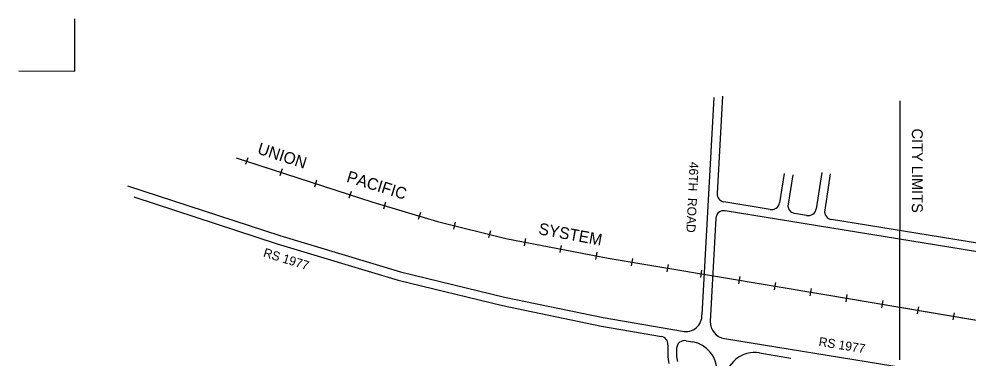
# Model space of a CAD drawing. Extents: x -133.578 to -132.781, y 43.495 to 44.134.
# Drawn here: x -133.5783 to -133.0826, y 43.9566 to 44.1336 of the extents above; entities that cross this region are included whole.
import ezdxf

# ---------------------------------------------------------------- set-up
doc = ezdxf.new("R2010")
doc.units = 0
for name, color, linetype in [('PL Inter City Limit', 7, 'Continuous'), ('PL Inter Plot Fence Markers', 7, 'Continuous'), ('PL Inter Railroads', 7, 'Continuous'), ('PL Inter Road Lines', 7, 'Continuous'), ('PL Inter Street Names', 7, 'Continuous')]:
    doc.layers.add(name, color=color, linetype=linetype)

msp = doc.modelspace()

# ---------------------------------------------------------------- linework, layer by layer
at = {"layer": 'PL Inter City Limit'}
msp.add_line((-133.1182210634637, 44.090809958077934), (-133.11837840761376, 43.955647228516355), dxfattribs=at)
at = {"layer": 'PL Inter Plot Fence Markers'}
msp.add_lwpolyline([(-133.5783172869958, 44.10647294266201), (-133.54921505344726, 44.106366064116685), (-133.5491629825392, 44.13360327447572)], dxfattribs=at)
at = {"layer": 'PL Inter Road Lines'}
for p, q in [((-133.21541771102324, 44.09259944044396), (-133.22156044120166, 43.97913643098133)), ((-133.21084618696995, 44.09336690065847), (-133.21355807082605, 44.04253971721518)), ((-133.45885401888816, 44.06116612480582), (-133.46002536904524, 44.05756390819365)), ((-133.44084293582722, 44.055309374020275), (-133.44201428598433, 44.0517071574081)), ((-133.17864137616166, 44.05294820242168), (-133.18106707966126, 44.03767470186666)), ((-133.17415300965297, 44.05223006378029), (-133.17661012798493, 44.036833406790876)), ((-133.1590179059041, 44.05337084175102), (-133.161907044509, 44.034496238466744)), ((-133.15452530727842, 44.052679672731685), (-133.1574412702962, 44.03373703629868)), ((-133.4228318527663, 44.04945262323473), (-133.4240032029234, 44.045850406622556)), ((-133.40482076970537, 44.04359587244919), (-133.40599211986247, 44.03999365583701)), ((-133.38680679342357, 44.03791361102542), (-133.38788448082607, 44.03428227303866)), ((-133.18599624935186, 44.03420604826253), (-133.21010536677574, 44.038137441004416)), ((-133.36865010348976, 44.032525174012804), (-133.36972779089226, 44.02889383602604)), ((-132.92525872364183, 43.987149124196215), (-133.2094910592105, 44.03344474666663)), ((-133.16688822170434, 44.03105643416471), (-133.17321496183533, 44.03211604804275)), ((-133.35046865487544, 44.02753999747144), (-133.3513873504248, 44.02386521527393)), ((-133.21428045709624, 44.02956225457818), (-133.21719826015214, 43.975677325037644)), ((-133.04176988684122, 44.01070858519286), (-133.15394075145068, 44.02896540371432)), ((-133.33209474388784, 44.02294651972454), (-133.3330134394372, 44.01927173752703)), ((-133.31370259847407, 44.01892274855722), (-133.31441623993447, 44.01520270264654)), ((-133.29510236892062, 44.015354541255135), (-133.29581601038103, 44.011634495344445)), ((-133.27650213936718, 44.01178633395305), (-133.2772157808276, 44.00806628804236)), ((-133.25789367456352, 44.00851502564443), (-133.2585198994503, 44.00477927028536)), ((-133.23921489776816, 44.00538390121052), (-133.23984112265495, 44.001648145851455)), ((-133.22176272011757, 44.00238906557048), (-133.22238894500435, 43.99865331021142)), ((-133.20185734417745, 43.999121652342716), (-133.20248356906424, 43.99538589698365)), ((-133.18317856738207, 43.99599052790881), (-133.18380479226886, 43.99225477254974)), ((-133.16449979058672, 43.99285940347492), (-133.1651260154735, 43.98912364811584)), ((-133.14582106039725, 43.989708884505184), (-133.1464535498833, 43.98597418468302)), ((-133.1271475612864, 43.98654643707512), (-133.12778005077243, 43.98281173725296)), ((-133.10847406217553, 43.983383989645056), (-133.10910655166157, 43.97964928982289)), ((-133.08980056306464, 43.980221542214984), (-133.09043305255068, 43.97648684239282)), ((-133.2393497040917, 43.96350028391776), (-133.23934569120726, 43.95831478850297)), ((-133.23480762738166, 43.96154572425516), (-133.2348002366618, 43.95831478850297))]:
    msp.add_line(p, q, dxfattribs=at)
for points in [[(-133.4649272075731, 44.061149417777344), (-133.3935461281674, 44.0379380877608), (-133.35974650728974, 44.02790723253259), (-133.3239843277805, 44.01896668765527), (-133.27055912058677, 44.00871777035689), (-133.1573849061641, 43.98974637025137), (-132.98832696809134, 43.961115590416455)], [(-133.4594396939667, 44.05936501649973), (-133.3935461281674, 44.0379380877608), (-133.35974650728974, 44.02790723253259), (-133.3239843277805, 44.01896668765527), (-133.27055912058677, 44.00871777035689), (-133.1573849061641, 43.98974637025137), (-132.99495085677103, 43.96223737801544)], [(-133.5215459321254, 44.04649891926509), (-133.44213560352543, 44.020604281206374), (-133.37897921289152, 44.00165736401619), (-133.32477843669514, 43.98837926221709), (-133.27317467894522, 43.97771013086795), (-133.23174032585734, 43.97055478131924)], [(-133.51837005400853, 44.04068235750151), (-133.44349345077026, 44.01626604151215), (-133.38017384070068, 43.997270158491276), (-133.3257797059482, 43.983944687728616), (-133.2740220424335, 43.97324373620025), (-133.24272835000872, 43.96783707637258)], [(-133.2098460109685, 43.96683996145632), (-133.12189654686577, 43.95242467635773), (-132.9268659098802, 43.92102821123634)], [(-133.229788761835, 43.96558087583391), (-133.22637526610984, 43.964997917575786)], [(-133.19150188074423, 43.95924152447436), (-133.17517672105745, 43.956576310152)]]:
    msp.add_lwpolyline(points, dxfattribs=at)
for centre, radius, start, end in [((-133.20948811205693, 44.04217666924996), 0.004086118966387418, 174.90260026350902, 261.3115606429605), ((-133.18511967571447, 44.03819703646919), 0.004086118966387418, 257.6123532432137, 352.6557007089683), ((-133.17258110667922, 44.036152704561275), 0.004086118966387418, 170.41044829281063, 261.076011552053), ((-133.210196813785, 44.02942003814451), 0.004086118966387418, 80.05399506440908, 178.00543069948293), ((-133.16595747129756, 44.035035136451604), 0.004086118966387418, 256.833388884843, 352.42146452350096), ((-133.15341890226227, 44.03301806230246), 0.004086118966387418, 169.86574871490856, 262.66256346199486), ((-133.22998594665367, 43.97880238010433), 0.00843212500560362, 257.9913731428691, 2.2704496709726527), ((-133.2087794103288, 43.97520435594639), 0.00843212500560362, 176.7845160078875, 262.7330455939609), ((-133.24342402172843, 43.96381061277957), 0.004086118966387418, 355.64435798045906, 80.19750329221705), ((-133.23072190614056, 43.961602734319015), 0.004086118966387418, 76.79891283013221, 180.799424113755), ((-133.22911369837294, 43.9499091558057), 0.01533524512403241, 359.09222030460825, 79.71345596788728), ((-133.21813356999516, 43.95831478850297), 0.02121212121212121, 180.00000000001108, 192.63336193531933), ((-133.21813356999516, 43.95831478850297), 0.016666666666666663, 180.00000000001108, 192.63336193531933), ((-133.19411473610933, 43.94413051094597), 0.01533524512403241, 80.1899485723343, 178.89829388476352)]:
    msp.add_arc(centre, radius, start, end, dxfattribs=at)

# ---------------------------------------------------------------- texts
at = {"layer": 'PL Inter City Limit'}
msp.add_text('CITY LIMITS', height=0.005699999999999999, rotation=269.9999984647655, dxfattribs=at).set_placement((-133.11192998691712, 44.076428462296356))
at = {"layer": 'PL Inter Railroads'}
for s, height, rotation, p in [('UNION', 0.0061, 342.07208023799217, (-133.4542143172477, 44.0634199918615)), ('PACIFIC', 0.0061, 342.76353282719185, (-133.40765043068996, 44.048680089908586)), ('SYSTEM', 0.006099999999999999, 349.5813425411505, (-133.30729159776027, 44.02126238799326))]:
    msp.add_text(s, height=height, rotation=rotation, dxfattribs=at).set_placement(p)
at = {"layer": 'PL Inter Street Names'}
for s, height, rotation, p in [('46TH  ROAD', 0.0046999999999999984, 267.3143186520371, (-133.2279804726125, 44.05911804957535)), ('RS 1977', 0.004699999999999999, 342.812009517248, (-133.45106472051773, 44.00962092682636)), ('RS 1977', 0.004699999999999999, 350.798949653652, (-133.1608389449347, 43.962943202184185))]:
    msp.add_text(s, height=height, rotation=rotation, dxfattribs=at).set_placement(p)

doc.saveas('drawing.dxf')
